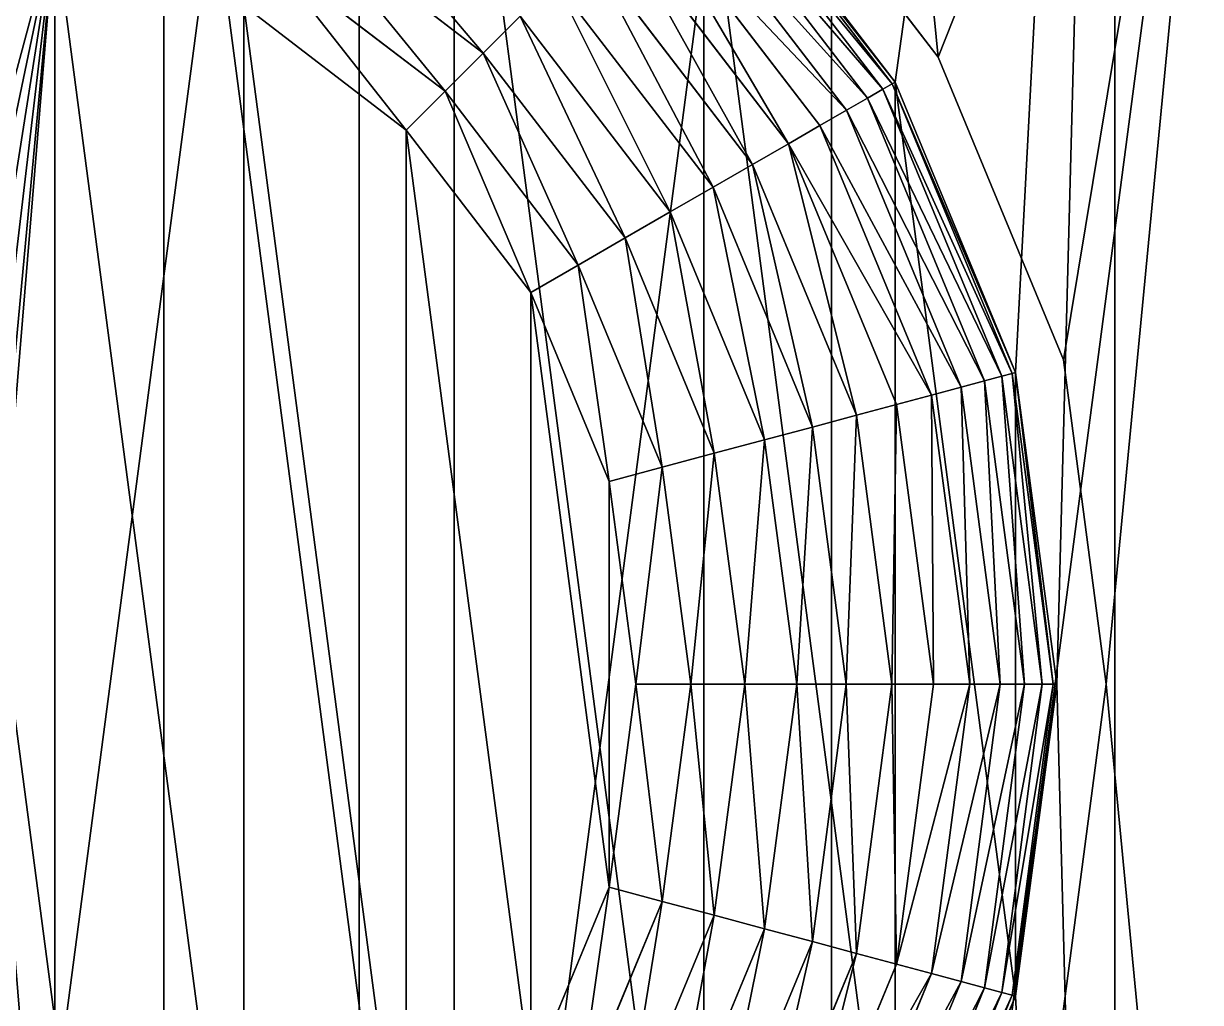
# Model space of a CAD drawing. Header units: millimetres. Extents: x 882 to 937.2, y -900 to -882.
# Drawn here: x 891.611 to 895.806, y -892.134 to -888.645 of the extents above; entities that cross this region are included whole.
import ezdxf

# ---------------------------------------------------------------- set-up
doc = ezdxf.new("R2010")
doc.units = ezdxf.units.MM
doc.layers.get('0').update_dxf_attribs({"true_color": 0xff5454})

msp = doc.modelspace()

# ---------------------------------------------------------------- linework, layer by layer
for p, q in [((894.871, -888.7651, 65), (894.1606, -887.8394, 65)), ((894.0358, -887.9642, 63.5), (894.7181, -888.8534, 63.5)), ((893.9997, -888.0003, 63.8882), (894.6738, -888.8789, 63.8882)), ((894.0267, -887.9733, 63.6958), (894.707, -888.8598, 63.6958)), ((893.9551, -888.0449, 64.074), (894.6192, -888.9104, 64.074)), ((893.8937, -888.1063, 64.25), (894.5441, -888.9538, 64.25)), ((893.8166, -888.1834, 64.4131), (894.4497, -889.0083, 64.4131)), ((892.5908, -888.2447, 64.9489), (893.2497, -888.7503, 64.9489)), ((893.7252, -888.2748, 64.5607), (894.3376, -889.073, 64.5607)), ((893.6208, -888.3792, 64.69), (894.2099, -889.1468, 64.69)), ((892.4945, -888.4114, 64.9872), (893.1136, -888.8864, 64.9872)), ((893.5055, -888.4945, 64.799), (894.0686, -889.2284, 64.799)), ((892.3966, -888.5809, 65), (892.9752, -889.0248, 65)), ((893.3811, -888.6189, 64.8858), (893.2497, -888.7503, 64.9489)), ((893.3811, -888.6189, 64.8858), (893.9162, -889.3163, 64.8858)), ((893.2497, -888.7503, 64.9489), (893.1136, -888.8864, 64.9872)), ((893.2497, -888.7503, 64.9489), (893.7553, -889.4092, 64.9489)), ((895.3175, -889.8431, 65), (894.871, -888.7651, 65)), ((893.1136, -888.8864, 64.9872), (892.9752, -889.0248, 65)), ((893.1136, -888.8864, 64.9872), (893.5886, -889.5055, 64.9872)), ((894.6738, -888.8789, 63.8882), (894.6192, -888.9104, 64.074)), ((894.707, -888.8598, 63.6958), (894.6738, -888.8789, 63.8882)), ((894.6738, -888.8789, 63.8882), (895.0976, -889.902, 63.8882)), ((894.7181, -888.8534, 63.5), (894.707, -888.8598, 63.6958)), ((894.707, -888.8598, 63.6958), (895.1346, -889.8921, 63.6958)), ((894.7181, -888.8534, 63.5), (895.147, -889.8888, 63.5)), ((894.6192, -888.9104, 64.074), (894.5441, -888.9538, 64.25)), ((894.6192, -888.9104, 64.074), (895.0367, -889.9184, 64.074)), ((894.5441, -888.9538, 64.25), (894.4497, -889.0083, 64.4131)), ((894.5441, -888.9538, 64.25), (894.9529, -889.9408, 64.25)), ((894.4497, -889.0083, 64.4131), (894.3376, -889.073, 64.5607)), ((894.4497, -889.0083, 64.4131), (894.8476, -889.969, 64.4131)), ((892.9752, -889.0248, 65), (893.4191, -889.6034, 65)), ((894.3376, -889.073, 64.5607), (894.2099, -889.1468, 64.69)), ((894.3376, -889.073, 64.5607), (894.7226, -890.0025, 64.5607)), ((894.2099, -889.1468, 64.69), (894.0686, -889.2284, 64.799)), ((894.2099, -889.1468, 64.69), (894.5801, -890.0407, 64.69)), ((894.0686, -889.2284, 64.799), (893.9162, -889.3163, 64.8858)), ((894.0686, -889.2284, 64.799), (894.4226, -890.0829, 64.799)), ((893.9162, -889.3163, 64.8858), (893.7553, -889.4092, 64.9489)), ((893.9162, -889.3163, 64.8858), (894.2526, -890.1285, 64.8858)), ((893.7553, -889.4092, 64.9489), (893.5886, -889.5055, 64.9872)), ((893.7553, -889.4092, 64.9489), (894.0731, -890.1766, 64.9489)), ((893.5886, -889.5055, 64.9872), (893.4191, -889.6034, 65)), ((893.5886, -889.5055, 64.9872), (893.8872, -890.2264, 64.9872)), ((893.4191, -889.6034, 65), (893.6981, -890.277, 65)), ((895.4698, -891, 65), (895.3175, -889.8431, 65)), ((895.1346, -889.8921, 63.6958), (895.0976, -889.902, 63.8882)), ((895.147, -889.8888, 63.5), (895.1346, -889.8921, 63.6958)), ((895.1346, -889.8921, 63.6958), (895.2805, -891, 63.6958)), ((895.147, -889.8888, 63.5), (895.2933, -891, 63.5)), ((895.0367, -889.9184, 64.074), (894.9529, -889.9408, 64.25)), ((895.0976, -889.902, 63.8882), (895.0367, -889.9184, 64.074)), ((895.0367, -889.9184, 64.074), (895.1791, -891, 64.074)), ((895.0976, -889.902, 63.8882), (895.2422, -891, 63.8882)), ((894.8476, -889.969, 64.4131), (894.7226, -890.0025, 64.5607)), ((894.9529, -889.9408, 64.25), (894.8476, -889.969, 64.4131)), ((894.8476, -889.969, 64.4131), (894.9833, -891, 64.4131)), ((894.9529, -889.9408, 64.25), (895.0923, -891, 64.25)), ((894.7226, -890.0025, 64.5607), (894.5801, -890.0407, 64.69)), ((894.7226, -890.0025, 64.5607), (894.854, -891, 64.5607)), ((894.5801, -890.0407, 64.69), (894.4226, -890.0829, 64.799)), ((894.5801, -890.0407, 64.69), (894.7064, -891, 64.69)), ((894.4226, -890.0829, 64.799), (894.2526, -890.1285, 64.8858)), ((894.4226, -890.0829, 64.799), (894.5433, -891, 64.799)), ((894.2526, -890.1285, 64.8858), (894.0731, -890.1766, 64.9489)), ((894.2526, -890.1285, 64.8858), (894.3673, -891, 64.8858)), ((894.0731, -890.1766, 64.9489), (893.8872, -890.2264, 64.9872)), ((894.0731, -890.1766, 64.9489), (894.1815, -891, 64.9489)), ((893.8872, -890.2264, 64.9872), (893.6981, -890.277, 65)), ((893.8872, -890.2264, 64.9872), (893.9891, -891, 64.9872)), ((893.6981, -890.277, 65), (893.7933, -891, 65)), ((893.6981, -891.723, 65), (893.7933, -891, 65)), ((893.9891, -891, 64.9872), (893.7933, -891, 65)), ((893.9891, -891, 64.9872), (893.8872, -891.7736, 64.9872)), ((894.1815, -891, 64.9489), (893.9891, -891, 64.9872)), ((894.1815, -891, 64.9489), (894.0731, -891.8234, 64.9489)), ((894.3673, -891, 64.8858), (894.1815, -891, 64.9489)), ((894.3673, -891, 64.8858), (894.2526, -891.8715, 64.8858)), ((894.5433, -891, 64.799), (894.3673, -891, 64.8858)), ((894.5433, -891, 64.799), (894.4226, -891.9171, 64.799)), ((894.7064, -891, 64.69), (894.5433, -891, 64.799)), ((894.7064, -891, 64.69), (894.5801, -891.9593, 64.69)), ((894.854, -891, 64.5607), (894.7064, -891, 64.69)), ((894.854, -891, 64.5607), (894.7226, -891.9975, 64.5607)), ((894.9833, -891, 64.4131), (894.8476, -892.031, 64.4131)), ((894.9833, -891, 64.4131), (894.854, -891, 64.5607)), ((895.0923, -891, 64.25), (894.9529, -892.0592, 64.25)), ((895.0923, -891, 64.25), (894.9833, -891, 64.4131)), ((895.1791, -891, 64.074), (895.0367, -892.0816, 64.074)), ((895.1791, -891, 64.074), (895.0923, -891, 64.25)), ((895.2422, -891, 63.8882), (895.0976, -892.098, 63.8882)), ((895.2805, -891, 63.6958), (895.1346, -892.1079, 63.6958)), ((895.2933, -891, 63.5), (895.147, -892.1112, 63.5)), ((895.2422, -891, 63.8882), (895.1791, -891, 64.074)), ((895.2805, -891, 63.6958), (895.2422, -891, 63.8882)), ((895.2933, -891, 63.5), (895.2805, -891, 63.6958)), ((895.3175, -892.1569, 65), (895.4698, -891, 65)), ((893.6981, -891.723, 65), (893.4191, -892.3966, 65)), ((893.8872, -891.7736, 64.9872), (893.6981, -891.723, 65)), ((893.8872, -891.7736, 64.9872), (893.5886, -892.4945, 64.9872)), ((894.0731, -891.8234, 64.9489), (893.8872, -891.7736, 64.9872)), ((894.0731, -891.8234, 64.9489), (893.7553, -892.5908, 64.9489)), ((894.2526, -891.8715, 64.8858), (894.0731, -891.8234, 64.9489)), ((894.2526, -891.8715, 64.8858), (893.9162, -892.6837, 64.8858)), ((894.4226, -891.9171, 64.799), (894.2526, -891.8715, 64.8858)), ((894.4226, -891.9171, 64.799), (894.0686, -892.7716, 64.799)), ((894.5801, -891.9593, 64.69), (894.4226, -891.9171, 64.799)), ((894.5801, -891.9593, 64.69), (894.2099, -892.8532, 64.69)), ((894.7226, -891.9975, 64.5607), (894.5801, -891.9593, 64.69)), ((894.7226, -891.9975, 64.5607), (894.3376, -892.927, 64.5607)), ((894.8476, -892.031, 64.4131), (894.4497, -892.9917, 64.4131)), ((894.8476, -892.031, 64.4131), (894.7226, -891.9975, 64.5607)), ((894.9529, -892.0592, 64.25), (894.8476, -892.031, 64.4131)), ((894.9529, -892.0592, 64.25), (894.5441, -893.0462, 64.25)), ((895.0367, -892.0816, 64.074), (894.9529, -892.0592, 64.25)), ((895.0367, -892.0816, 64.074), (894.6192, -893.0896, 64.074)), ((895.0976, -892.098, 63.8882), (894.6738, -893.1211, 63.8882)), ((895.1346, -892.1079, 63.6958), (894.707, -893.1402, 63.6958)), ((895.147, -892.1112, 63.5), (894.7181, -893.1466, 63.5)), ((895.0976, -892.098, 63.8882), (895.0367, -892.0816, 64.074)), ((895.1346, -892.1079, 63.6958), (895.0976, -892.098, 63.8882)), ((895.147, -892.1112, 63.5), (895.1346, -892.1079, 63.6958))]:
    msp.add_line(p, q)
for radius in [9, 6.9827]:
    msp.add_circle((891, -891), radius)

# ---------------------------------------------------------------- meshes
at = {"color": 160, "true_color": 0x3232ff}
mesh = msp.add_polyface(dxfattribs=at)
corners = [(882.3067, -888.6706), (882.3067, -893.3294), (882, -891), (883.2058, -886.5), (883.2058, -895.5), (884.636, -884.636), (884.0173, -891), (884.2552, -889.1927), (884.9528, -887.5086), (886.5, -883.2058), (886.0625, -886.0625), (887.5086, -884.9528), (888.6706, -882.3067), (889.1927, -884.2552), (891, -882), (891, -884.0173), (893.3294, -882.3067), (892.8073, -884.2552), (894.4914, -884.9528), (895.5, -883.2058), (895.9375, -886.0625), (897.364, -884.636), (897.0472, -887.5086), (897.7448, -889.1927), (898.7942, -886.5), (897.9827, -891), (884.636, -897.364), (884.2552, -892.8073), (884.9528, -894.4914), (886.5, -898.7942), (886.0625, -895.9375), (887.5086, -897.0472), (888.6706, -899.6933), (889.1927, -897.7448), (891, -900), (891, -897.9827), (892.8073, -897.7448), (893.3294, -899.6933), (894.4914, -897.0472), (895.5, -898.7942), (895.9375, -895.9375), (897.364, -897.364), (897.0472, -894.4914), (897.7448, -892.8073), (898.7942, -895.5), (899.6933, -888.6706), (899.6933, -893.3294), (900, -891)]
mesh.append_faces([[corners[k] for k in face] for face in [(0, 1, 2), (46, 45, 47)]], dxfattribs={"vtx0": -1, "color": 160})
mesh.append_faces([[corners[k] for k in face] for face in [(1, 3, 4), (6, 5, 7), (7, 5, 8), (8, 9, 10), (10, 9, 11), (11, 12, 13), (13, 14, 15), (15, 16, 17), (17, 16, 18), (18, 19, 20), (20, 21, 22), (22, 21, 23), (23, 24, 25), (26, 28, 29), (29, 31, 32), (32, 33, 34), (34, 36, 37), (37, 38, 39), (39, 40, 41), (41, 43, 44), (44, 45, 46)]], dxfattribs={"vtx0": -1, "vtx1": -1, "color": 160})
mesh.append_faces([[corners[k] for k in face] for face in [(4, 5, 6), (44, 25, 24)]], dxfattribs={"vtx0": -1, "vtx1": -1, "vtx2": -1, "color": 160})
mesh.append_faces([[corners[k] for k in face] for face in [(1, 0, 3), (4, 3, 5), (8, 5, 9), (11, 9, 12), (13, 12, 14), (15, 14, 16), (18, 16, 19), (20, 19, 21), (23, 21, 24), (6, 26, 4), (26, 6, 27), (26, 27, 28), (29, 28, 30), (29, 30, 31), (32, 31, 33), (34, 33, 35), (34, 35, 36), (37, 36, 38), (39, 38, 40), (41, 40, 42), (41, 42, 43), (44, 43, 25), (44, 24, 45)]], dxfattribs={"vtx0": -1, "vtx2": -1, "color": 160})
at = {"color": 9, "true_color": 0xc6c6c6}
mesh = msp.add_polyface(dxfattribs=at)
corners = [(882.3067, -893.3294, 63.5), (882.3067, -888.6706, 63.5), (882, -891, 63.5), (883.2058, -895.5, 63.5), (883.2058, -886.5, 63.5), (884.636, -897.364, 63.5), (884.636, -884.636, 63.5), (886.5, -898.7942, 63.5), (886.5, -883.2058, 63.5), (886.7067, -891, 63.5), (886.853, -892.1112, 63.5), (888.6706, -899.6933, 63.5), (887.2819, -893.1466, 63.5), (887.9642, -894.0358, 63.5), (888.8534, -894.7181, 63.5), (891, -900, 63.5), (889.8888, -895.147, 63.5), (891, -895.2933, 63.5), (893.3294, -899.6933, 63.5), (892.1112, -895.147, 63.5), (893.1466, -894.7181, 63.5), (894.0358, -894.0358, 63.5), (895.5, -898.7942, 63.5), (894.7181, -893.1466, 63.5), (895.147, -892.1112, 63.5), (895.2933, -891, 63.5), (886.853, -889.8888, 63.5), (888.6706, -882.3067, 63.5), (887.2819, -888.8534, 63.5), (887.9642, -887.9642, 63.5), (888.8534, -887.2819, 63.5), (891, -882, 63.5), (889.8888, -886.853, 63.5), (891, -886.7067, 63.5), (892.1112, -886.853, 63.5), (893.3294, -882.3067, 63.5), (893.1466, -887.2819, 63.5), (894.0358, -887.9642, 63.5), (895.5, -883.2058, 63.5), (894.7181, -888.8534, 63.5), (895.147, -889.8888, 63.5), (897.364, -897.364, 63.5), (897.364, -884.636, 63.5), (898.7942, -886.5, 63.5), (898.7942, -895.5, 63.5), (899.6933, -893.3294, 63.5), (899.6933, -888.6706, 63.5), (900, -891, 63.5)]
mesh.append_faces([[corners[k] for k in face] for face in [(0, 1, 2), (46, 45, 47)]], dxfattribs={"vtx0": -1, "color": 9})
mesh.append_faces([[corners[k] for k in face] for face in [(1, 3, 4), (4, 5, 6), (6, 7, 8), (9, 7, 10), (10, 11, 12), (12, 11, 13), (13, 11, 14), (14, 15, 16), (16, 15, 17), (17, 18, 19), (19, 18, 20), (20, 18, 21), (21, 22, 23), (23, 22, 24), (24, 22, 25), (8, 26, 27), (26, 8, 9), (27, 30, 31), (31, 34, 35), (35, 37, 38), (38, 41, 42), (42, 41, 43), (43, 45, 46)]], dxfattribs={"vtx0": -1, "vtx1": -1, "color": 9})
mesh.append_faces([[corners[k] for k in face] for face in [(8, 7, 9), (38, 25, 22)]], dxfattribs={"vtx0": -1, "vtx1": -1, "vtx2": -1, "color": 9})
mesh.append_faces([[corners[k] for k in face] for face in [(1, 0, 3), (4, 3, 5), (6, 5, 7), (10, 7, 11), (14, 11, 15), (17, 15, 18), (21, 18, 22), (27, 26, 28), (27, 28, 29), (27, 29, 30), (31, 30, 32), (31, 32, 33), (31, 33, 34), (35, 34, 36), (35, 36, 37), (38, 37, 39), (38, 39, 40), (38, 40, 25), (38, 22, 41), (43, 41, 44), (43, 44, 45)]], dxfattribs={"vtx0": -1, "vtx2": -1, "color": 9})
at = {"color": 160, "true_color": 0x3232ff}
mesh = msp.add_polyface(dxfattribs=at)
corners = [(883.2726, -893.0706, 65), (883.2726, -888.9294, 65), (883, -891, 65), (884.0718, -895, 65), (884.0086, -891, 65), (884.2469, -892.8095, 65), (885.3431, -896.6569, 65), (884.9453, -894.4957, 65), (886.0564, -895.9436, 65), (887, -897.9282, 65), (887.5043, -897.0547, 65), (888.9294, -898.7274, 65), (889.1905, -897.7531, 65), (891, -899, 65), (891, -897.9914, 65), (893.0706, -898.7274, 65), (892.8095, -897.7531, 65), (894.4957, -897.0547, 65), (895, -897.9282, 65), (895.9436, -895.9436, 65), (896.6569, -896.6569, 65), (897.0547, -894.4957, 65), (897.9282, -895, 65), (897.7531, -892.8095, 65), (897.9914, -891, 65), (898.7274, -893.0706, 65), (884.0718, -887, 65), (884.2469, -889.1905, 65), (885.3431, -885.3431, 65), (884.9453, -887.5043, 65), (886.0564, -886.0564, 65), (887, -884.0718, 65), (887.5043, -884.9453, 65), (888.9294, -883.2726, 65), (889.1905, -884.2469, 65), (891, -883, 65), (891, -884.0086, 65), (892.8095, -884.2469, 65), (893.0706, -883.2726, 65), (894.4957, -884.9453, 65), (895, -884.0718, 65), (895.9436, -886.0564, 65), (896.6569, -885.3431, 65), (897.0547, -887.5043, 65), (897.9282, -887, 65), (897.7531, -889.1905, 65), (898.7274, -888.9294, 65), (899, -891, 65)]
mesh.append_faces([[corners[k] for k in face] for face in [(0, 1, 2), (46, 25, 47)]], dxfattribs={"vtx0": -1, "color": 160})
mesh.append_faces([[corners[k] for k in face] for face in [(4, 3, 5), (5, 6, 7), (7, 6, 8), (8, 9, 10), (10, 11, 12), (12, 13, 14), (14, 15, 16), (16, 15, 17), (17, 18, 19), (19, 20, 21), (21, 22, 23), (23, 22, 24), (26, 27, 28), (28, 30, 31), (31, 32, 33), (33, 34, 35), (35, 37, 38), (38, 39, 40), (40, 41, 42), (42, 43, 44), (44, 24, 46)]], dxfattribs={"vtx0": -1, "vtx1": -1, "color": 160})
mesh.append_faces([[corners[k] for k in face] for face in [(1, 3, 4), (46, 24, 25)]], dxfattribs={"vtx0": -1, "vtx1": -1, "vtx2": -1, "color": 160})
mesh.append_faces([[corners[k] for k in face] for face in [(1, 0, 3), (5, 3, 6), (8, 6, 9), (10, 9, 11), (12, 11, 13), (14, 13, 15), (17, 15, 18), (19, 18, 20), (21, 20, 22), (24, 22, 25), (4, 26, 1), (26, 4, 27), (28, 27, 29), (28, 29, 30), (31, 30, 32), (33, 32, 34), (35, 34, 36), (35, 36, 37), (38, 37, 39), (40, 39, 41), (42, 41, 43), (44, 43, 45), (44, 45, 24)]], dxfattribs={"vtx0": -1, "vtx2": -1, "color": 160})
mesh = msp.add_polyface()
corners = [(884.2469, -892.8095, 65), (884.2469, -889.1905, 65), (884.0086, -891, 65), (884.9453, -894.4957, 65), (884.9453, -887.5043, 65), (886.0564, -895.9436, 65), (886.0564, -886.0564, 65), (886.5302, -891, 65), (886.6825, -892.1569, 65), (887.5043, -897.0547, 65), (887.129, -893.2349, 65), (887.8394, -894.1606, 65), (889.1905, -897.7531, 65), (888.7651, -894.871, 65), (889.8431, -895.3175, 65), (891, -897.9914, 65), (891, -895.4698, 65), (892.8095, -897.7531, 65), (892.1569, -895.3175, 65), (893.2349, -894.871, 65), (894.4957, -897.0547, 65), (894.1606, -894.1606, 65), (894.871, -893.2349, 65), (895.9436, -895.9436, 65), (895.3175, -892.1569, 65), (895.4698, -891, 65), (886.6825, -889.8431, 65), (887.5043, -884.9453, 65), (887.129, -888.7651, 65), (887.8394, -887.8394, 65), (889.1905, -884.2469, 65), (888.7651, -887.129, 65), (889.8431, -886.6825, 65), (891, -884.0086, 65), (891, -886.5302, 65), (892.1569, -886.6825, 65), (892.8095, -884.2469, 65), (893.2349, -887.129, 65), (894.4957, -884.9453, 65), (894.1606, -887.8394, 65), (894.871, -888.7651, 65), (895.9436, -886.0564, 65), (895.3175, -889.8431, 65), (897.0547, -894.4957, 65), (897.0547, -887.5043, 65), (897.7531, -892.8095, 65), (897.7531, -889.1905, 65), (897.9914, -891, 65)]
mesh.append_faces([[corners[k] for k in face] for face in [(0, 1, 2), (46, 45, 47)]], dxfattribs={"vtx0": -1})
mesh.append_faces([[corners[k] for k in face] for face in [(1, 3, 4), (4, 5, 6), (7, 5, 8), (8, 9, 10), (10, 9, 11), (11, 12, 13), (13, 12, 14), (14, 15, 16), (16, 17, 18), (18, 17, 19), (19, 20, 21), (21, 20, 22), (22, 23, 24), (24, 23, 25), (6, 26, 27), (26, 6, 7), (27, 29, 30), (30, 32, 33), (33, 35, 36), (36, 37, 38), (38, 40, 41), (41, 43, 44), (44, 45, 46)]], dxfattribs={"vtx0": -1, "vtx1": -1})
mesh.append_faces([[corners[k] for k in face] for face in [(6, 5, 7), (41, 25, 23)]], dxfattribs={"vtx0": -1, "vtx1": -1, "vtx2": -1})
mesh.append_faces([[corners[k] for k in face] for face in [(1, 0, 3), (4, 3, 5), (8, 5, 9), (11, 9, 12), (14, 12, 15), (16, 15, 17), (19, 17, 20), (22, 20, 23), (27, 26, 28), (27, 28, 29), (30, 29, 31), (30, 31, 32), (33, 32, 34), (33, 34, 35), (36, 35, 37), (38, 37, 39), (38, 39, 40), (41, 40, 42), (41, 42, 25), (41, 23, 43), (44, 43, 45)]], dxfattribs={"vtx0": -1, "vtx2": -1})
at = {"color": 9, "true_color": 0xc6c6c6}
mesh = msp.add_polyface(dxfattribs=at)
corners = [(884.2552, -889.1927), (884.2552, -892.8073), (884.0173, -891), (884.9528, -887.5086), (884.9528, -894.4914), (886.0625, -886.0625), (886.0625, -895.9375), (887.5086, -884.9528), (887.5086, -897.0472), (889.1927, -884.2552), (889.1927, -897.7448), (891, -884.0173), (891, -897.9827), (892.8073, -884.2552), (892.8073, -897.7448), (894.4914, -884.9528), (894.4914, -897.0472), (895.9375, -886.0625), (895.9375, -895.9375), (897.0472, -887.5086), (897.0472, -894.4914), (897.7448, -889.1927), (897.7448, -892.8073), (897.9827, -891)]
mesh.append_faces([[corners[k] for k in face] for face in [(0, 1, 2), (22, 21, 23)]], dxfattribs={"vtx0": -1, "color": 9})
mesh.append_faces([[corners[k] for k in face] for face in [(1, 3, 4), (4, 5, 6), (6, 7, 8), (8, 9, 10), (10, 11, 12), (12, 13, 14), (14, 15, 16), (16, 17, 18), (18, 19, 20), (20, 21, 22)]], dxfattribs={"vtx0": -1, "vtx1": -1, "color": 9})
mesh.append_faces([[corners[k] for k in face] for face in [(1, 0, 3), (4, 3, 5), (6, 5, 7), (8, 7, 9), (10, 9, 11), (12, 11, 13), (14, 13, 15), (16, 15, 17), (18, 17, 19), (20, 19, 21)]], dxfattribs={"vtx0": -1, "vtx2": -1, "color": 9})
mesh = msp.add_polyface(dxfattribs=at)
corners = [(886.853, -892.1112, 63.5), (886.853, -889.8888, 63.5), (886.7067, -891, 63.5), (887.2819, -893.1466, 63.5), (887.2819, -888.8534, 63.5), (887.9642, -894.0358, 63.5), (887.9642, -887.9642, 63.5), (888.8534, -894.7181, 63.5), (888.8534, -887.2819, 63.5), (889.8888, -895.147, 63.5), (889.8888, -886.853, 63.5), (891, -895.2933, 63.5), (891, -886.7067, 63.5), (892.1112, -895.147, 63.5), (892.1112, -886.853, 63.5), (893.1466, -894.7181, 63.5), (893.1466, -887.2819, 63.5), (894.0358, -894.0358, 63.5), (894.0358, -887.9642, 63.5), (894.7181, -893.1466, 63.5), (894.7181, -888.8534, 63.5), (895.147, -892.1112, 63.5), (895.147, -889.8888, 63.5), (895.2933, -891, 63.5)]
mesh.append_faces([[corners[k] for k in face] for face in [(0, 1, 2), (22, 21, 23)]], dxfattribs={"vtx0": -1, "color": 9})
mesh.append_faces([[corners[k] for k in face] for face in [(1, 3, 4), (4, 5, 6), (6, 7, 8), (8, 9, 10), (10, 11, 12), (12, 13, 14), (14, 15, 16), (16, 17, 18), (18, 19, 20), (20, 21, 22)]], dxfattribs={"vtx0": -1, "vtx1": -1, "color": 9})
mesh.append_faces([[corners[k] for k in face] for face in [(1, 0, 3), (4, 3, 5), (6, 5, 7), (8, 7, 9), (10, 9, 11), (12, 11, 13), (14, 13, 15), (16, 15, 17), (18, 17, 19), (20, 19, 21)]], dxfattribs={"vtx0": -1, "vtx2": -1, "color": 9})
mesh = msp.add_polyface(dxfattribs=at)
corners = [(894.7181, -888.8534, 63.5), (894.0267, -887.9733, 63.6958), (894.707, -888.8598, 63.6958), (894.0358, -887.9642, 63.5)]
mesh.append_faces([[corners[k] for k in face] for face in [(0, 1, 2), (1, 0, 3)]], dxfattribs={"vtx0": -1, "color": 9})
mesh = msp.add_polyface(dxfattribs=at)
corners = [(894.6738, -888.8789, 63.8882), (893.9551, -888.0449, 64.074), (894.6192, -888.9104, 64.074), (893.9997, -888.0003, 63.8882)]
mesh.append_faces([[corners[k] for k in face] for face in [(0, 1, 2), (1, 0, 3)]], dxfattribs={"vtx0": -1, "color": 9})
mesh = msp.add_polyface(dxfattribs=at)
corners = [(894.707, -888.8598, 63.6958), (893.9997, -888.0003, 63.8882), (894.6738, -888.8789, 63.8882), (894.0267, -887.9733, 63.6958)]
mesh.append_faces([[corners[k] for k in face] for face in [(0, 1, 2), (1, 0, 3)]], dxfattribs={"vtx0": -1, "color": 9})
mesh = msp.add_polyface(dxfattribs=at)
corners = [(894.6192, -888.9104, 64.074), (893.8937, -888.1063, 64.25), (894.5441, -888.9538, 64.25), (893.9551, -888.0449, 64.074)]
mesh.append_faces([[corners[k] for k in face] for face in [(0, 1, 2), (1, 0, 3)]], dxfattribs={"vtx0": -1, "color": 9})
mesh = msp.add_polyface(dxfattribs=at)
corners = [(893.2497, -888.7503, 64.9489), (892.6837, -888.0838, 64.8858), (892.5908, -888.2447, 64.9489), (893.3811, -888.6189, 64.8858)]
mesh.append_faces([[corners[k] for k in face] for face in [(0, 1, 2), (1, 0, 3)]], dxfattribs={"vtx0": -1, "color": 9})
mesh = msp.add_polyface(dxfattribs=at)
corners = [(894.5441, -888.9538, 64.25), (893.8166, -888.1834, 64.4131), (894.4497, -889.0083, 64.4131), (893.8937, -888.1063, 64.25)]
mesh.append_faces([[corners[k] for k in face] for face in [(0, 1, 2), (1, 0, 3)]], dxfattribs={"vtx0": -1, "color": 9})
mesh = msp.add_polyface(dxfattribs=at)
corners = [(888.3019, -891.723, 65), (888.3019, -890.277, 65), (888.2067, -891, 65), (888.5809, -892.3966, 65), (888.5809, -889.6034, 65), (889.0248, -892.9752, 65), (889.0248, -889.0248, 65), (889.6034, -893.4191, 65), (889.6034, -888.5809, 65), (890.277, -893.6981, 65), (890.277, -888.3019, 65), (890.5, -891, 65), (890.517, -891.1294, 65), (891, -893.7933, 65), (890.567, -891.25, 65), (890.6464, -891.3536, 65), (890.75, -891.433, 65), (890.8706, -891.483, 65), (891, -891.5, 65), (891.723, -893.6981, 65), (891.1294, -891.483, 65), (891.25, -891.433, 65), (891.3536, -891.3536, 65), (891.433, -891.25, 65), (891.483, -891.1294, 65), (891.5, -891, 65), (890.517, -890.8706, 65), (891, -888.2067, 65), (890.567, -890.75, 65), (890.6464, -890.6464, 65), (890.75, -890.567, 65), (890.8706, -890.517, 65), (891, -890.5, 65), (891.1294, -890.517, 65), (891.723, -888.3019, 65), (891.25, -890.567, 65), (891.3536, -890.6464, 65), (891.433, -890.75, 65), (891.483, -890.8706, 65), (892.3966, -893.4191, 65), (892.3966, -888.5809, 65), (892.9752, -892.9752, 65), (892.9752, -889.0248, 65), (893.4191, -892.3966, 65), (893.4191, -889.6034, 65), (893.6981, -891.723, 65), (893.6981, -890.277, 65), (893.7933, -891, 65)]
mesh.append_faces([[corners[k] for k in face] for face in [(0, 1, 2), (46, 45, 47)]], dxfattribs={"vtx0": -1, "color": 9})
mesh.append_faces([[corners[k] for k in face] for face in [(1, 3, 4), (4, 5, 6), (6, 7, 8), (8, 9, 10), (11, 9, 12), (12, 13, 14), (14, 13, 15), (15, 13, 16), (16, 13, 17), (17, 13, 18), (18, 19, 20), (20, 19, 21), (21, 19, 22), (22, 19, 23), (23, 19, 24), (24, 19, 25), (10, 26, 27), (26, 10, 11), (27, 33, 34), (34, 39, 40), (40, 41, 42), (42, 43, 44), (44, 45, 46)]], dxfattribs={"vtx0": -1, "vtx1": -1, "color": 9})
mesh.append_faces([[corners[k] for k in face] for face in [(10, 9, 11), (34, 25, 19)]], dxfattribs={"vtx0": -1, "vtx1": -1, "vtx2": -1, "color": 9})
mesh.append_faces([[corners[k] for k in face] for face in [(1, 0, 3), (4, 3, 5), (6, 5, 7), (8, 7, 9), (12, 9, 13), (18, 13, 19), (27, 26, 28), (27, 28, 29), (27, 29, 30), (27, 30, 31), (27, 31, 32), (27, 32, 33), (34, 33, 35), (34, 35, 36), (34, 36, 37), (34, 37, 38), (34, 38, 25), (34, 19, 39), (40, 39, 41), (42, 41, 43), (44, 43, 45)]], dxfattribs={"vtx0": -1, "vtx2": -1, "color": 9})
mesh = msp.add_polyface(dxfattribs=at)
corners = [(894.3376, -889.073, 64.5607), (893.8166, -888.1834, 64.4131), (893.7252, -888.2748, 64.5607), (894.4497, -889.0083, 64.4131)]
mesh.append_faces([[corners[k] for k in face] for face in [(0, 1, 2), (1, 0, 3)]], dxfattribs={"vtx0": -1, "color": 9})
mesh = msp.add_polyface(dxfattribs=at)
corners = [(893.1136, -888.8864, 64.9872), (892.5908, -888.2447, 64.9489), (892.4945, -888.4114, 64.9872), (893.2497, -888.7503, 64.9489)]
mesh.append_faces([[corners[k] for k in face] for face in [(0, 1, 2), (1, 0, 3)]], dxfattribs={"vtx0": -1, "color": 9})
mesh = msp.add_polyface(dxfattribs=at)
corners = [(894.2099, -889.1468, 64.69), (893.7252, -888.2748, 64.5607), (893.6208, -888.3792, 64.69), (894.3376, -889.073, 64.5607)]
mesh.append_faces([[corners[k] for k in face] for face in [(0, 1, 2), (1, 0, 3)]], dxfattribs={"vtx0": -1, "color": 9})
mesh = msp.add_polyface(dxfattribs=at)
corners = [(894.0686, -889.2284, 64.799), (893.6208, -888.3792, 64.69), (893.5055, -888.4945, 64.799), (894.2099, -889.1468, 64.69)]
mesh.append_faces([[corners[k] for k in face] for face in [(0, 1, 2), (1, 0, 3)]], dxfattribs={"vtx0": -1, "color": 9})
mesh = msp.add_polyface(dxfattribs=at)
corners = [(892.9752, -889.0248, 65), (892.4945, -888.4114, 64.9872), (892.3966, -888.5809, 65), (893.1136, -888.8864, 64.9872)]
mesh.append_faces([[corners[k] for k in face] for face in [(0, 1, 2), (1, 0, 3)]], dxfattribs={"vtx0": -1, "color": 9})
mesh = msp.add_polyface(dxfattribs=at)
corners = [(893.9162, -889.3163, 64.8858), (893.5055, -888.4945, 64.799), (893.3811, -888.6189, 64.8858), (894.0686, -889.2284, 64.799)]
mesh.append_faces([[corners[k] for k in face] for face in [(0, 1, 2), (1, 0, 3)]], dxfattribs={"vtx0": -1, "color": 9})
mesh = msp.add_polyface(dxfattribs=at)
corners = [(893.7553, -889.4092, 64.9489), (893.3811, -888.6189, 64.8858), (893.2497, -888.7503, 64.9489), (893.9162, -889.3163, 64.8858)]
mesh.append_faces([[corners[k] for k in face] for face in [(0, 1, 2), (1, 0, 3)]], dxfattribs={"vtx0": -1, "color": 9})
mesh = msp.add_polyface(dxfattribs=at)
corners = [(893.5886, -889.5055, 64.9872), (893.2497, -888.7503, 64.9489), (893.1136, -888.8864, 64.9872), (893.7553, -889.4092, 64.9489)]
mesh.append_faces([[corners[k] for k in face] for face in [(0, 1, 2), (1, 0, 3)]], dxfattribs={"vtx0": -1, "color": 9})
mesh = msp.add_polyface(dxfattribs=at)
corners = [(893.4191, -889.6034, 65), (893.1136, -888.8864, 64.9872), (892.9752, -889.0248, 65), (893.5886, -889.5055, 64.9872)]
mesh.append_faces([[corners[k] for k in face] for face in [(0, 1, 2), (1, 0, 3)]], dxfattribs={"vtx0": -1, "color": 9})
mesh = msp.add_polyface(dxfattribs=at)
corners = [(895.0976, -889.902, 63.8882), (894.6192, -888.9104, 64.074), (895.0367, -889.9184, 64.074), (894.6738, -888.8789, 63.8882)]
mesh.append_faces([[corners[k] for k in face] for face in [(0, 1, 2), (1, 0, 3)]], dxfattribs={"vtx0": -1, "color": 9})
mesh = msp.add_polyface(dxfattribs=at)
corners = [(895.1346, -889.8921, 63.6958), (894.6738, -888.8789, 63.8882), (895.0976, -889.902, 63.8882), (894.707, -888.8598, 63.6958)]
mesh.append_faces([[corners[k] for k in face] for face in [(0, 1, 2), (1, 0, 3)]], dxfattribs={"vtx0": -1, "color": 9})
mesh = msp.add_polyface(dxfattribs=at)
corners = [(895.147, -889.8888, 63.5), (894.707, -888.8598, 63.6958), (895.1346, -889.8921, 63.6958), (894.7181, -888.8534, 63.5)]
mesh.append_faces([[corners[k] for k in face] for face in [(0, 1, 2), (1, 0, 3)]], dxfattribs={"vtx0": -1, "color": 9})
mesh = msp.add_polyface(dxfattribs=at)
corners = [(895.0367, -889.9184, 64.074), (894.5441, -888.9538, 64.25), (894.9529, -889.9408, 64.25), (894.6192, -888.9104, 64.074)]
mesh.append_faces([[corners[k] for k in face] for face in [(0, 1, 2), (1, 0, 3)]], dxfattribs={"vtx0": -1, "color": 9})
mesh = msp.add_polyface(dxfattribs=at)
corners = [(894.9529, -889.9408, 64.25), (894.4497, -889.0083, 64.4131), (894.8476, -889.969, 64.4131), (894.5441, -888.9538, 64.25)]
mesh.append_faces([[corners[k] for k in face] for face in [(0, 1, 2), (1, 0, 3)]], dxfattribs={"vtx0": -1, "color": 9})
mesh = msp.add_polyface(dxfattribs=at)
corners = [(894.8476, -889.969, 64.4131), (894.3376, -889.073, 64.5607), (894.7226, -890.0025, 64.5607), (894.4497, -889.0083, 64.4131)]
mesh.append_faces([[corners[k] for k in face] for face in [(0, 1, 2), (1, 0, 3)]], dxfattribs={"vtx0": -1, "color": 9})
mesh = msp.add_polyface(dxfattribs=at)
corners = [(894.5801, -890.0407, 64.69), (894.3376, -889.073, 64.5607), (894.2099, -889.1468, 64.69), (894.7226, -890.0025, 64.5607)]
mesh.append_faces([[corners[k] for k in face] for face in [(0, 1, 2), (1, 0, 3)]], dxfattribs={"vtx0": -1, "color": 9})
mesh = msp.add_polyface(dxfattribs=at)
corners = [(894.4226, -890.0829, 64.799), (894.2099, -889.1468, 64.69), (894.0686, -889.2284, 64.799), (894.5801, -890.0407, 64.69)]
mesh.append_faces([[corners[k] for k in face] for face in [(0, 1, 2), (1, 0, 3)]], dxfattribs={"vtx0": -1, "color": 9})
mesh = msp.add_polyface(dxfattribs=at)
corners = [(894.2526, -890.1285, 64.8858), (894.0686, -889.2284, 64.799), (893.9162, -889.3163, 64.8858), (894.4226, -890.0829, 64.799)]
mesh.append_faces([[corners[k] for k in face] for face in [(0, 1, 2), (1, 0, 3)]], dxfattribs={"vtx0": -1, "color": 9})
mesh = msp.add_polyface(dxfattribs=at)
corners = [(894.0731, -890.1766, 64.9489), (893.9162, -889.3163, 64.8858), (893.7553, -889.4092, 64.9489), (894.2526, -890.1285, 64.8858)]
mesh.append_faces([[corners[k] for k in face] for face in [(0, 1, 2), (1, 0, 3)]], dxfattribs={"vtx0": -1, "color": 9})
mesh = msp.add_polyface(dxfattribs=at)
corners = [(893.8872, -890.2264, 64.9872), (893.7553, -889.4092, 64.9489), (893.5886, -889.5055, 64.9872), (894.0731, -890.1766, 64.9489)]
mesh.append_faces([[corners[k] for k in face] for face in [(0, 1, 2), (1, 0, 3)]], dxfattribs={"vtx0": -1, "color": 9})
mesh = msp.add_polyface(dxfattribs=at)
corners = [(893.6981, -890.277, 65), (893.5886, -889.5055, 64.9872), (893.4191, -889.6034, 65), (893.8872, -890.2264, 64.9872)]
mesh.append_faces([[corners[k] for k in face] for face in [(0, 1, 2), (1, 0, 3)]], dxfattribs={"vtx0": -1, "color": 9})
mesh = msp.add_polyface(dxfattribs=at)
corners = [(895.1346, -889.8921, 63.6958), (895.2422, -891, 63.8882), (895.2805, -891, 63.6958), (895.0976, -889.902, 63.8882)]
mesh.append_faces([[corners[k] for k in face] for face in [(0, 1, 2), (1, 0, 3)]], dxfattribs={"vtx0": -1, "color": 9})
mesh = msp.add_polyface(dxfattribs=at)
corners = [(895.147, -889.8888, 63.5), (895.2805, -891, 63.6958), (895.2933, -891, 63.5), (895.1346, -889.8921, 63.6958)]
mesh.append_faces([[corners[k] for k in face] for face in [(0, 1, 2), (1, 0, 3)]], dxfattribs={"vtx0": -1, "color": 9})
mesh = msp.add_polyface(dxfattribs=at)
corners = [(895.0367, -889.9184, 64.074), (895.0923, -891, 64.25), (895.1791, -891, 64.074), (894.9529, -889.9408, 64.25)]
mesh.append_faces([[corners[k] for k in face] for face in [(0, 1, 2), (1, 0, 3)]], dxfattribs={"vtx0": -1, "color": 9})
mesh = msp.add_polyface(dxfattribs=at)
corners = [(895.0976, -889.902, 63.8882), (895.1791, -891, 64.074), (895.2422, -891, 63.8882), (895.0367, -889.9184, 64.074)]
mesh.append_faces([[corners[k] for k in face] for face in [(0, 1, 2), (1, 0, 3)]], dxfattribs={"vtx0": -1, "color": 9})
mesh = msp.add_polyface(dxfattribs=at)
corners = [(894.8476, -889.969, 64.4131), (894.854, -891, 64.5607), (894.9833, -891, 64.4131), (894.7226, -890.0025, 64.5607)]
mesh.append_faces([[corners[k] for k in face] for face in [(0, 1, 2), (1, 0, 3)]], dxfattribs={"vtx0": -1, "color": 9})
mesh = msp.add_polyface(dxfattribs=at)
corners = [(894.9529, -889.9408, 64.25), (894.9833, -891, 64.4131), (895.0923, -891, 64.25), (894.8476, -889.969, 64.4131)]
mesh.append_faces([[corners[k] for k in face] for face in [(0, 1, 2), (1, 0, 3)]], dxfattribs={"vtx0": -1, "color": 9})
mesh = msp.add_polyface(dxfattribs=at)
corners = [(894.7064, -891, 64.69), (894.7226, -890.0025, 64.5607), (894.5801, -890.0407, 64.69), (894.854, -891, 64.5607)]
mesh.append_faces([[corners[k] for k in face] for face in [(0, 1, 2), (1, 0, 3)]], dxfattribs={"vtx0": -1, "color": 9})
mesh = msp.add_polyface(dxfattribs=at)
corners = [(894.5433, -891, 64.799), (894.5801, -890.0407, 64.69), (894.4226, -890.0829, 64.799), (894.7064, -891, 64.69)]
mesh.append_faces([[corners[k] for k in face] for face in [(0, 1, 2), (1, 0, 3)]], dxfattribs={"vtx0": -1, "color": 9})
mesh = msp.add_polyface(dxfattribs=at)
corners = [(894.3673, -891, 64.8858), (894.4226, -890.0829, 64.799), (894.2526, -890.1285, 64.8858), (894.5433, -891, 64.799)]
mesh.append_faces([[corners[k] for k in face] for face in [(0, 1, 2), (1, 0, 3)]], dxfattribs={"vtx0": -1, "color": 9})
mesh = msp.add_polyface(dxfattribs=at)
corners = [(894.1815, -891, 64.9489), (894.2526, -890.1285, 64.8858), (894.0731, -890.1766, 64.9489), (894.3673, -891, 64.8858)]
mesh.append_faces([[corners[k] for k in face] for face in [(0, 1, 2), (1, 0, 3)]], dxfattribs={"vtx0": -1, "color": 9})
mesh = msp.add_polyface(dxfattribs=at)
corners = [(893.9891, -891, 64.9872), (894.0731, -890.1766, 64.9489), (893.8872, -890.2264, 64.9872), (894.1815, -891, 64.9489)]
mesh.append_faces([[corners[k] for k in face] for face in [(0, 1, 2), (1, 0, 3)]], dxfattribs={"vtx0": -1, "color": 9})
mesh = msp.add_polyface(dxfattribs=at)
corners = [(893.7933, -891, 65), (893.8872, -890.2264, 64.9872), (893.6981, -890.277, 65), (893.9891, -891, 64.9872)]
mesh.append_faces([[corners[k] for k in face] for face in [(0, 1, 2), (1, 0, 3)]], dxfattribs={"vtx0": -1, "color": 9})
mesh = msp.add_polyface(dxfattribs=at)
corners = [(893.8872, -891.7736, 64.9872), (893.7933, -891, 65), (893.6981, -891.723, 65), (893.9891, -891, 64.9872)]
mesh.append_faces([[corners[k] for k in face] for face in [(0, 1, 2), (1, 0, 3)]], dxfattribs={"vtx0": -1, "color": 9})
mesh = msp.add_polyface(dxfattribs=at)
corners = [(894.0731, -891.8234, 64.9489), (893.9891, -891, 64.9872), (893.8872, -891.7736, 64.9872), (894.1815, -891, 64.9489)]
mesh.append_faces([[corners[k] for k in face] for face in [(0, 1, 2), (1, 0, 3)]], dxfattribs={"vtx0": -1, "color": 9})
mesh = msp.add_polyface(dxfattribs=at)
corners = [(894.2526, -891.8715, 64.8858), (894.1815, -891, 64.9489), (894.0731, -891.8234, 64.9489), (894.3673, -891, 64.8858)]
mesh.append_faces([[corners[k] for k in face] for face in [(0, 1, 2), (1, 0, 3)]], dxfattribs={"vtx0": -1, "color": 9})
mesh = msp.add_polyface(dxfattribs=at)
corners = [(894.4226, -891.9171, 64.799), (894.3673, -891, 64.8858), (894.2526, -891.8715, 64.8858), (894.5433, -891, 64.799)]
mesh.append_faces([[corners[k] for k in face] for face in [(0, 1, 2), (1, 0, 3)]], dxfattribs={"vtx0": -1, "color": 9})
mesh = msp.add_polyface(dxfattribs=at)
corners = [(894.5801, -891.9593, 64.69), (894.5433, -891, 64.799), (894.4226, -891.9171, 64.799), (894.7064, -891, 64.69)]
mesh.append_faces([[corners[k] for k in face] for face in [(0, 1, 2), (1, 0, 3)]], dxfattribs={"vtx0": -1, "color": 9})
mesh = msp.add_polyface(dxfattribs=at)
corners = [(894.7226, -891.9975, 64.5607), (894.7064, -891, 64.69), (894.5801, -891.9593, 64.69), (894.854, -891, 64.5607)]
mesh.append_faces([[corners[k] for k in face] for face in [(0, 1, 2), (1, 0, 3)]], dxfattribs={"vtx0": -1, "color": 9})
mesh = msp.add_polyface(dxfattribs=at)
corners = [(894.9833, -891, 64.4131), (894.7226, -891.9975, 64.5607), (894.8476, -892.031, 64.4131), (894.854, -891, 64.5607)]
mesh.append_faces([[corners[k] for k in face] for face in [(0, 1, 2), (1, 0, 3)]], dxfattribs={"vtx0": -1, "color": 9})
mesh = msp.add_polyface(dxfattribs=at)
corners = [(895.0923, -891, 64.25), (894.8476, -892.031, 64.4131), (894.9529, -892.0592, 64.25), (894.9833, -891, 64.4131)]
mesh.append_faces([[corners[k] for k in face] for face in [(0, 1, 2), (1, 0, 3)]], dxfattribs={"vtx0": -1, "color": 9})
mesh = msp.add_polyface(dxfattribs=at)
corners = [(895.1791, -891, 64.074), (894.9529, -892.0592, 64.25), (895.0367, -892.0816, 64.074), (895.0923, -891, 64.25)]
mesh.append_faces([[corners[k] for k in face] for face in [(0, 1, 2), (1, 0, 3)]], dxfattribs={"vtx0": -1, "color": 9})
mesh = msp.add_polyface(dxfattribs=at)
corners = [(895.2422, -891, 63.8882), (895.0367, -892.0816, 64.074), (895.0976, -892.098, 63.8882), (895.1791, -891, 64.074)]
mesh.append_faces([[corners[k] for k in face] for face in [(0, 1, 2), (1, 0, 3)]], dxfattribs={"vtx0": -1, "color": 9})
mesh = msp.add_polyface(dxfattribs=at)
corners = [(895.2805, -891, 63.6958), (895.0976, -892.098, 63.8882), (895.1346, -892.1079, 63.6958), (895.2422, -891, 63.8882)]
mesh.append_faces([[corners[k] for k in face] for face in [(0, 1, 2), (1, 0, 3)]], dxfattribs={"vtx0": -1, "color": 9})
mesh = msp.add_polyface(dxfattribs=at)
corners = [(895.2933, -891, 63.5), (895.1346, -892.1079, 63.6958), (895.147, -892.1112, 63.5), (895.2805, -891, 63.6958)]
mesh.append_faces([[corners[k] for k in face] for face in [(0, 1, 2), (1, 0, 3)]], dxfattribs={"vtx0": -1, "color": 9})
mesh = msp.add_polyface(dxfattribs=at)
corners = [(893.5886, -892.4945, 64.9872), (893.6981, -891.723, 65), (893.4191, -892.3966, 65), (893.8872, -891.7736, 64.9872)]
mesh.append_faces([[corners[k] for k in face] for face in [(0, 1, 2), (1, 0, 3)]], dxfattribs={"vtx0": -1, "color": 9})
mesh = msp.add_polyface(dxfattribs=at)
corners = [(893.7553, -892.5908, 64.9489), (893.8872, -891.7736, 64.9872), (893.5886, -892.4945, 64.9872), (894.0731, -891.8234, 64.9489)]
mesh.append_faces([[corners[k] for k in face] for face in [(0, 1, 2), (1, 0, 3)]], dxfattribs={"vtx0": -1, "color": 9})
mesh = msp.add_polyface(dxfattribs=at)
corners = [(893.9162, -892.6837, 64.8858), (894.0731, -891.8234, 64.9489), (893.7553, -892.5908, 64.9489), (894.2526, -891.8715, 64.8858)]
mesh.append_faces([[corners[k] for k in face] for face in [(0, 1, 2), (1, 0, 3)]], dxfattribs={"vtx0": -1, "color": 9})
mesh = msp.add_polyface(dxfattribs=at)
corners = [(894.0686, -892.7716, 64.799), (894.2526, -891.8715, 64.8858), (893.9162, -892.6837, 64.8858), (894.4226, -891.9171, 64.799)]
mesh.append_faces([[corners[k] for k in face] for face in [(0, 1, 2), (1, 0, 3)]], dxfattribs={"vtx0": -1, "color": 9})
mesh = msp.add_polyface(dxfattribs=at)
corners = [(894.2099, -892.8532, 64.69), (894.4226, -891.9171, 64.799), (894.0686, -892.7716, 64.799), (894.5801, -891.9593, 64.69)]
mesh.append_faces([[corners[k] for k in face] for face in [(0, 1, 2), (1, 0, 3)]], dxfattribs={"vtx0": -1, "color": 9})
mesh = msp.add_polyface(dxfattribs=at)
corners = [(894.3376, -892.927, 64.5607), (894.5801, -891.9593, 64.69), (894.2099, -892.8532, 64.69), (894.7226, -891.9975, 64.5607)]
mesh.append_faces([[corners[k] for k in face] for face in [(0, 1, 2), (1, 0, 3)]], dxfattribs={"vtx0": -1, "color": 9})
mesh = msp.add_polyface(dxfattribs=at)
corners = [(894.8476, -892.031, 64.4131), (894.3376, -892.927, 64.5607), (894.4497, -892.9917, 64.4131), (894.7226, -891.9975, 64.5607)]
mesh.append_faces([[corners[k] for k in face] for face in [(0, 1, 2), (1, 0, 3)]], dxfattribs={"vtx0": -1, "color": 9})
mesh = msp.add_polyface(dxfattribs=at)
corners = [(894.9529, -892.0592, 64.25), (894.4497, -892.9917, 64.4131), (894.5441, -893.0462, 64.25), (894.8476, -892.031, 64.4131)]
mesh.append_faces([[corners[k] for k in face] for face in [(0, 1, 2), (1, 0, 3)]], dxfattribs={"vtx0": -1, "color": 9})
mesh = msp.add_polyface(dxfattribs=at)
corners = [(895.0367, -892.0816, 64.074), (894.5441, -893.0462, 64.25), (894.6192, -893.0896, 64.074), (894.9529, -892.0592, 64.25)]
mesh.append_faces([[corners[k] for k in face] for face in [(0, 1, 2), (1, 0, 3)]], dxfattribs={"vtx0": -1, "color": 9})
mesh = msp.add_polyface(dxfattribs=at)
corners = [(895.0976, -892.098, 63.8882), (894.6192, -893.0896, 64.074), (894.6738, -893.1211, 63.8882), (895.0367, -892.0816, 64.074)]
mesh.append_faces([[corners[k] for k in face] for face in [(0, 1, 2), (1, 0, 3)]], dxfattribs={"vtx0": -1, "color": 9})
mesh = msp.add_polyface(dxfattribs=at)
corners = [(895.1346, -892.1079, 63.6958), (894.6738, -893.1211, 63.8882), (894.707, -893.1402, 63.6958), (895.0976, -892.098, 63.8882)]
mesh.append_faces([[corners[k] for k in face] for face in [(0, 1, 2), (1, 0, 3)]], dxfattribs={"vtx0": -1, "color": 9})
mesh = msp.add_polyface(dxfattribs=at)
corners = [(895.147, -892.1112, 63.5), (894.707, -893.1402, 63.6958), (894.7181, -893.1466, 63.5), (895.1346, -892.1079, 63.6958)]
mesh.append_faces([[corners[k] for k in face] for face in [(0, 1, 2), (1, 0, 3)]], dxfattribs={"vtx0": -1, "color": 9})

doc.saveas('drawing.dxf')
